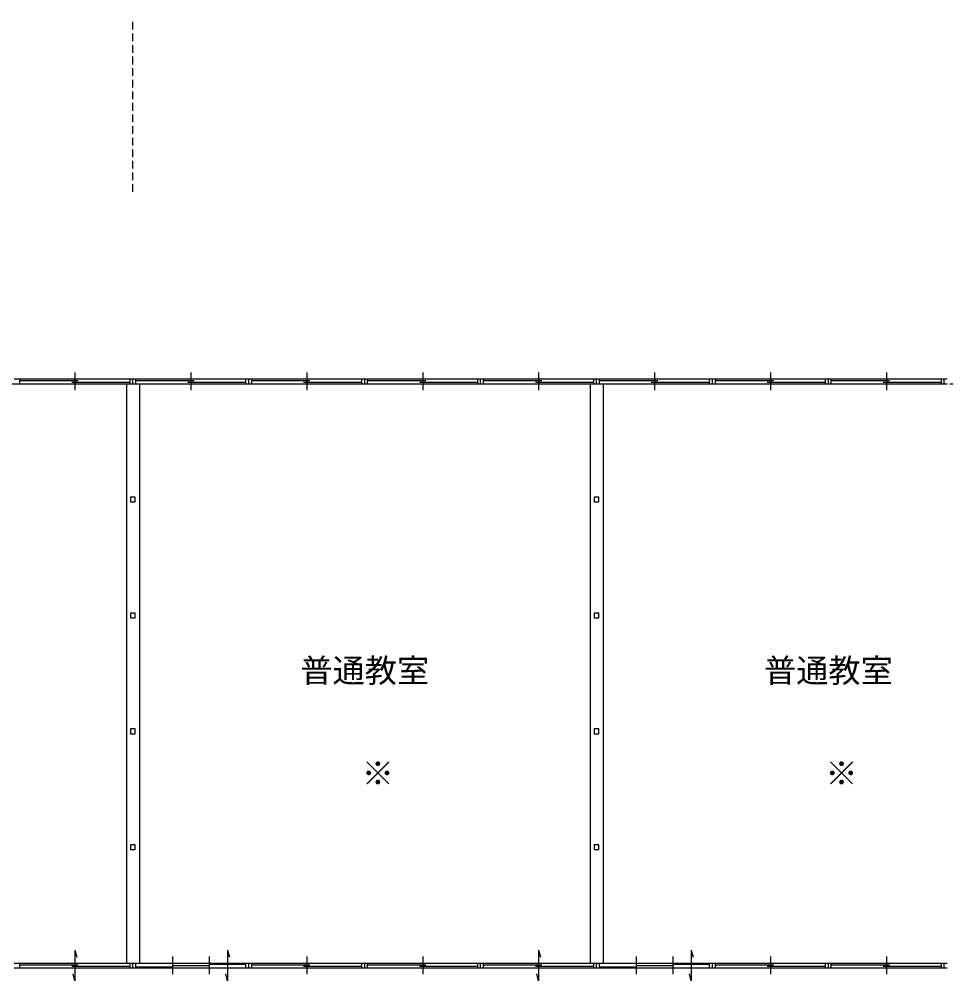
# Model space of a CAD drawing. Units: millimetres at full size, sheet at 1:100. Extents: x -84100 to 167013, y -59450 to 59350.
# Drawn here: x 136730 to 151117, y 28356 to 43292 of the extents above; entities that cross this region are included whole.
import ezdxf
from ezdxf.enums import TextEntityAlignment as Align

# ---------------------------------------------------------------- set-up
doc = ezdxf.new("R2010")
doc.units = ezdxf.units.MM
doc.header["$LTSCALE"] = 100
doc.linetypes.add('CHAIN1', pattern=[8, 5, -1, 1, -1])
doc.linetypes.add('DASHED1', pattern=[1.8, 1.2, -0.6])
for name, color, linetype, lineweight in [('0-2_間仕切り', 5, 'Continuous', 9), ('0-4_通り芯', 3, 'Continuous', 9), ('0-5_通芯符号', 3, 'CHAIN1', 9), ('0-7_作図線', 7, 'Continuous', 9)]:
    doc.layers.add(name, color=color, linetype=linetype, lineweight=lineweight)
doc.layers.add('1-E', color=7, linetype='Continuous')
doc.layers.add('2-A', color=7, linetype='Continuous')
doc.styles.add('ＭＳ ゴシック', font='')
doc.styles.get('ＭＳ ゴシック').set_extended_font_data('MS Gothic')

msp = doc.modelspace()

# ---------------------------------------------------------------- linework, layer by layer
at = {"layer": '0-2_間仕切り'}
for p, q in [((137594.8, 37805.5), (137594.8, 37530.5)), ((139394.8, 37805.5), (139394.8, 37530.5)), ((141194.8, 37805.5), (141194.8, 37530.5)), ((142994.8, 37805.5), (142994.8, 37530.5)), ((144794.8, 37805.5), (144794.8, 37530.5)), ((146594.8, 37805.5), (146594.8, 37530.5)), ((148394.8, 37805.5), (148394.8, 37530.5)), ((150194.8, 37805.5), (150194.8, 37530.5)), ((136739.8, 37705.5), (138449.8, 37705.5)), ((136739.8, 37680.5), (137644.8, 37680.5)), ((137544.8, 37655.5), (138449.8, 37655.5)), ((138539.8, 37705.5), (140249.8, 37705.5)), ((138539.8, 37680.5), (139444.8, 37680.5)), ((139344.8, 37655.5), (140249.8, 37655.5)), ((140339.8, 37705.5), (142049.8, 37705.5)), ((140339.8, 37680.5), (141244.8, 37680.5)), ((141144.8, 37655.5), (142049.8, 37655.5)), ((142139.8, 37705.5), (143849.8, 37705.5)), ((142139.8, 37680.5), (143044.8, 37680.5)), ((142944.8, 37655.5), (143849.8, 37655.5)), ((143939.8, 37705.5), (145649.8, 37705.5)), ((143939.8, 37680.5), (144844.8, 37680.5)), ((144744.8, 37655.5), (145649.8, 37655.5)), ((145739.8, 37705.5), (147449.8, 37705.5)), ((145739.8, 37680.5), (146644.8, 37680.5)), ((146544.8, 37655.5), (147449.8, 37655.5)), ((147539.8, 37705.5), (149249.8, 37705.5)), ((147539.8, 37680.5), (148444.8, 37680.5)), ((148344.8, 37655.5), (149249.8, 37655.5)), ((149339.8, 37705.5), (151049.8, 37705.5)), ((149339.8, 37680.5), (150244.8, 37680.5)), ((150144.8, 37655.5), (151049.8, 37655.5)), ((136739.8, 37630.5), (138449.8, 37630.5)), ((138539.8, 37630.5), (140249.8, 37630.5)), ((140339.8, 37630.5), (142049.8, 37630.5)), ((142139.8, 37630.5), (143849.8, 37630.5)), ((143939.8, 37630.5), (145649.8, 37630.5)), ((145739.8, 37630.5), (147449.8, 37630.5)), ((147539.8, 37630.5), (149249.8, 37630.5)), ((149339.8, 37630.5), (151049.8, 37630.5)), ((137594.8, 28830.5), (137594.8, 28355.5)), ((137594.8, 28830.5), (137623.2, 28724.3)), ((139964.8, 28830.5), (139964.8, 28355.5)), ((139964.8, 28830.5), (139993.2, 28724.3)), ((144794.8, 28830.5), (144794.8, 28355.5)), ((144794.8, 28830.5), (144823.2, 28724.3)), ((147164.8, 28830.5), (147164.8, 28355.5)), ((147164.8, 28830.5), (147193.2, 28724.3)), ((139109.8, 28730.5), (139109.8, 28455.5)), ((139679.8, 28730.5), (139679.8, 28455.5)), ((141194.8, 28730.5), (141194.8, 28455.5)), ((142994.8, 28730.5), (142994.8, 28455.5)), ((146309.8, 28730.5), (146309.8, 28455.5)), ((146879.8, 28730.5), (146879.8, 28455.5)), ((148394.8, 28730.5), (148394.8, 28455.5)), ((150194.8, 28730.5), (150194.8, 28455.5)), ((136739.8, 28630.5), (138449.8, 28630.5)), ((136739.8, 28605.5), (137644.8, 28605.5)), ((136739.8, 28555.5), (138449.8, 28555.5)), ((137544.8, 28580.5), (138449.8, 28580.5)), ((138539.8, 28630.5), (140249.8, 28630.5)), ((138539.8, 28574.2), (139109.8, 28574.2)), ((138539.8, 28555.5), (140249.8, 28555.5)), ((139109.8, 28593), (139679.8, 28593)), ((139679.8, 28611.7), (140249.8, 28611.7)), ((140339.8, 28630.5), (142049.8, 28630.5)), ((140339.8, 28605.5), (141244.8, 28605.5)), ((140339.8, 28555.5), (142049.8, 28555.5)), ((141144.8, 28580.5), (142049.8, 28580.5)), ((142139.8, 28630.5), (143849.8, 28630.5)), ((142139.8, 28605.5), (143044.8, 28605.5)), ((142139.8, 28555.5), (143849.8, 28555.5)), ((142944.8, 28580.5), (143849.8, 28580.5)), ((143939.8, 28630.5), (145649.8, 28630.5)), ((143939.8, 28605.5), (144844.8, 28605.5)), ((143939.8, 28555.5), (145649.8, 28555.5)), ((144744.8, 28580.5), (145649.8, 28580.5)), ((145739.8, 28630.5), (147449.8, 28630.5)), ((145739.8, 28574.2), (146309.8, 28574.2)), ((145739.8, 28555.5), (147449.8, 28555.5)), ((146309.8, 28593), (146879.8, 28593)), ((146879.8, 28611.7), (147449.8, 28611.7)), ((147539.8, 28630.5), (149249.8, 28630.5)), ((147539.8, 28605.5), (148444.8, 28605.5)), ((147539.8, 28555.5), (149249.8, 28555.5)), ((148344.8, 28580.5), (149249.8, 28580.5)), ((149339.8, 28630.5), (151049.8, 28630.5)), ((149339.8, 28605.5), (150244.8, 28605.5)), ((149339.8, 28555.5), (151049.8, 28555.5)), ((150144.8, 28580.5), (151049.8, 28580.5)), ((137594.8, 28355.5), (137566.3, 28461.7)), ((139964.8, 28355.5), (139936.3, 28461.7)), ((144794.8, 28355.5), (144766.3, 28461.7)), ((147164.8, 28355.5), (147136.3, 28461.7))]:
    msp.add_line(p, q, dxfattribs=at)
at = {"layer": '0-4_通り芯'}
for p, q in [((138394.8, 37630.5), (138394.8, 28630.5)), ((138594.8, 37630.5), (138594.8, 28630.5)), ((145594.8, 37630.5), (145594.8, 28630.5)), ((145794.8, 37630.5), (145794.8, 28630.5))]:
    msp.add_line(p, q, dxfattribs=at)
at = {"layer": '0-5_通芯符号'}
msp.add_line((113782.3, 37630.5), (167012.6, 37630.5), dxfattribs=at)
at = {"layer": '0-7_作図線', "color": 3, "linetype": 'DASHED1'}
msp.add_line((138494.8, 40610.4), (138494.8, 43291.6), dxfattribs=at)
at = {"layer": '0-7_作図線'}
for p, q in [((136649.8, 37705.5), (136739.8, 37705.5)), ((136739.8, 37630.5), (136739.8, 37705.5)), ((138449.8, 37705.5), (138539.8, 37705.5)), ((138449.8, 37630.5), (138449.8, 37705.5)), ((138494.8, 37630.5), (138494.8, 37705.5)), ((138539.8, 37630.5), (138539.8, 37705.5)), ((140249.8, 37705.5), (140339.8, 37705.5)), ((140249.8, 37630.5), (140249.8, 37705.5)), ((140294.8, 37630.5), (140294.8, 37705.5)), ((140339.8, 37630.5), (140339.8, 37705.5)), ((142049.8, 37705.5), (142139.8, 37705.5)), ((142049.8, 37630.5), (142049.8, 37705.5)), ((142094.8, 37630.5), (142094.8, 37705.5)), ((142139.8, 37630.5), (142139.8, 37705.5)), ((143849.8, 37705.5), (143939.8, 37705.5)), ((143849.8, 37630.5), (143849.8, 37705.5)), ((143894.8, 37630.5), (143894.8, 37705.5)), ((143939.8, 37630.5), (143939.8, 37705.5)), ((145649.8, 37705.5), (145739.8, 37705.5)), ((145649.8, 37630.5), (145649.8, 37705.5)), ((145694.8, 37630.5), (145694.8, 37705.5)), ((145739.8, 37630.5), (145739.8, 37705.5)), ((147449.8, 37705.5), (147539.8, 37705.5)), ((147449.8, 37630.5), (147449.8, 37705.5)), ((147494.8, 37630.5), (147494.8, 37705.5)), ((147539.8, 37630.5), (147539.8, 37705.5)), ((149249.8, 37705.5), (149339.8, 37705.5)), ((149249.8, 37630.5), (149249.8, 37705.5)), ((149294.8, 37630.5), (149294.8, 37705.5)), ((149339.8, 37630.5), (149339.8, 37705.5)), ((151049.8, 37705.5), (151139.8, 37705.5)), ((151049.8, 37630.5), (151049.8, 37705.5)), ((151094.8, 37630.5), (151094.8, 37705.5)), ((136649.8, 37630.5), (136739.8, 37630.5)), ((138449.8, 37630.5), (138539.8, 37630.5)), ((140249.8, 37630.5), (140339.8, 37630.5)), ((142049.8, 37630.5), (142139.8, 37630.5)), ((143849.8, 37630.5), (143939.8, 37630.5)), ((145649.8, 37630.5), (145739.8, 37630.5)), ((147449.8, 37630.5), (147539.8, 37630.5)), ((149249.8, 37630.5), (149339.8, 37630.5)), ((151049.8, 37630.5), (151139.8, 37630.5)), ((136649.8, 28630.5), (136739.8, 28630.5)), ((136649.8, 28555.5), (136739.8, 28555.5)), ((136739.8, 28555.5), (136739.8, 28630.5)), ((138449.8, 28630.5), (138539.8, 28630.5)), ((138449.8, 28555.5), (138449.8, 28630.5)), ((138449.8, 28555.5), (138539.8, 28555.5)), ((138494.8, 28555.5), (138494.8, 28630.5)), ((138539.8, 28555.5), (138539.8, 28630.5)), ((140249.8, 28630.5), (140339.8, 28630.5)), ((140249.8, 28555.5), (140249.8, 28630.5)), ((140249.8, 28555.5), (140339.8, 28555.5)), ((140294.8, 28555.5), (140294.8, 28630.5)), ((140339.8, 28555.5), (140339.8, 28630.5)), ((142049.8, 28630.5), (142139.8, 28630.5)), ((142049.8, 28555.5), (142049.8, 28630.5)), ((142049.8, 28555.5), (142139.8, 28555.5)), ((142094.8, 28555.5), (142094.8, 28630.5)), ((142139.8, 28555.5), (142139.8, 28630.5)), ((143849.8, 28630.5), (143939.8, 28630.5)), ((143849.8, 28555.5), (143849.8, 28630.5)), ((143849.8, 28555.5), (143939.8, 28555.5)), ((143894.8, 28555.5), (143894.8, 28630.5)), ((143939.8, 28555.5), (143939.8, 28630.5)), ((145649.8, 28630.5), (145739.8, 28630.5)), ((145649.8, 28555.5), (145649.8, 28630.5)), ((145649.8, 28555.5), (145739.8, 28555.5)), ((145694.8, 28555.5), (145694.8, 28630.5)), ((145739.8, 28555.5), (145739.8, 28630.5)), ((147449.8, 28630.5), (147539.8, 28630.5)), ((147449.8, 28555.5), (147449.8, 28630.5)), ((147449.8, 28555.5), (147539.8, 28555.5)), ((147494.8, 28555.5), (147494.8, 28630.5)), ((147539.8, 28555.5), (147539.8, 28630.5)), ((149249.8, 28630.5), (149339.8, 28630.5)), ((149249.8, 28555.5), (149249.8, 28630.5)), ((149249.8, 28555.5), (149339.8, 28555.5)), ((149294.8, 28555.5), (149294.8, 28630.5)), ((149339.8, 28555.5), (149339.8, 28630.5)), ((151049.8, 28630.5), (151139.8, 28630.5)), ((151049.8, 28555.5), (151049.8, 28630.5)), ((151049.8, 28555.5), (151139.8, 28555.5)), ((151094.8, 28555.5), (151094.8, 28630.5))]:
    msp.add_line(p, q, dxfattribs=at)
for points in [[(138457.3, 35793), (138532.3, 35793), (138532.3, 35868), (138457.3, 35868)], [(145657.3, 35793), (145732.3, 35793), (145732.3, 35868), (145657.3, 35868)], [(138457.3, 33993), (138532.3, 33993), (138532.3, 34068), (138457.3, 34068)], [(145657.3, 33993), (145732.3, 33993), (145732.3, 34068), (145657.3, 34068)], [(138457.3, 32193), (138532.3, 32193), (138532.3, 32268), (138457.3, 32268)], [(145657.3, 32193), (145732.3, 32193), (145732.3, 32268), (145657.3, 32268)], [(138457.3, 30393), (138532.3, 30393), (138532.3, 30468), (138457.3, 30468)], [(145657.3, 30393), (145732.3, 30393), (145732.3, 30468), (145657.3, 30468)]]:
    msp.add_lwpolyline(points, close=True, dxfattribs=at)

# ---------------------------------------------------------------- texts
at = {"layer": '1-E', "style": 'ＭＳ ゴシック'}
for p in [(141094.8, 32880.5), (148294.8, 32880.5)]:
    msp.add_text('普通教室', height=366.6, dxfattribs=at).set_placement(p, align=Align.BOTTOM_LEFT)
at = {"layer": '2-A', "style": 'ＭＳ ゴシック'}
for p in [(142048.5, 31284.3), (149248.5, 31284.3)]:
    msp.add_text('※', height=366.6, dxfattribs=at).set_placement(p, align=Align.BOTTOM_LEFT)

doc.saveas('drawing.dxf')
